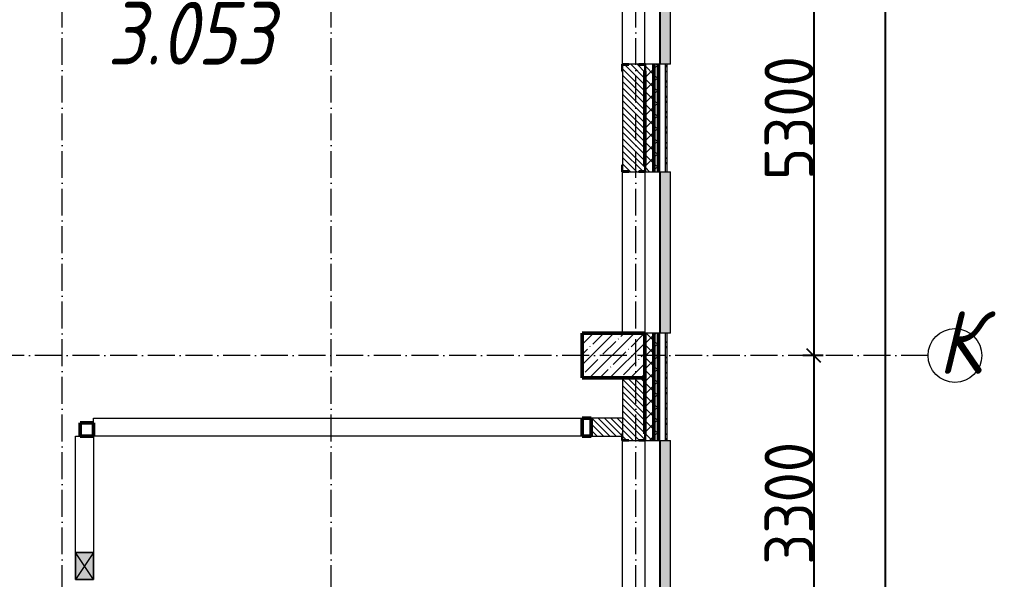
# Model space of a CAD drawing. Header units: millimetres. Extents: x -12989 to 629078, y -109036 to 555275.
# Drawn here: x 540085 to 550970, y -75535 to -69285 of the extents above; entities that cross this region are included whole.
import ezdxf

# ---------------------------------------------------------------- set-up
doc = ezdxf.new("R2010")
doc.units = ezdxf.units.MM
doc.linetypes.add('50_200_ШТРИХ_1Т_ш5_п1_п1_', pattern=[700, 500, -100, 0, -100])
for name, color, linetype, lineweight in [('A-____-____-DIMS', 7, 'Continuous', 9), ('A-DETL-GENF-OTLN', 7, 'Continuous', 9), ('A-GENM-____-MCUT', 7, 'Continuous', 25), ('A-GENM-____-OTLN-1', 7, 'Continuous', 25), ('A-GLAZ-____-OTLN', 7, 'Continuous', 9), ('A-WALL-____-MCUT-2', 7, 'Continuous', 50), ('A-WALL-____-MCUT-3', 7, 'Continuous', 9), ('A-WALL-____-OTLN', 7, 'Continuous', 9), ('A-WALL-____-PATT-1', 7, 'Continuous', 9), ('A-WALL-FNSH-MCUT-1', 7, 'Continuous', 9), ('I-WALL-____-OTLN', 7, 'Continuous', 9), ('S-COLS-____-MCUT', 7, 'Continuous', 50), ('S-COLS-____-OTLN', 7, 'Continuous', 9), ('S-GRID-____-IDEN', 7, 'Continuous', 9), ('S-GRID-____-OTLN-1', 7, '50_200_ШТРИХ_1Т_ш5_п1_п1_', 9), ('Марки помещений', 7, 'Continuous', 9)]:
    doc.layers.add(name, color=color, linetype=linetype, lineweight=lineweight)
doc.layers.add('A-GLAZ-____-OTLN-1', color=7, linetype='Continuous', lineweight=9, true_color=0xc0c0c0)
doc.styles.add('ISOCPEUR_I', font='isocpeui.ttf', dxfattribs={"width": 0.9, "height": 2.5})
doc.styles.add('ISOCPEUR_I_2', font='isocpeui.ttf', dxfattribs={"width": 0.85, "height": 2.3})
doc.styles.add('ISOCPEUR_I_9', font='isocpeui.ttf', dxfattribs={"width": 0.9, "height": 250})
doc.styles.add('СПДС', font='isocpeur.ttf', dxfattribs={"width": 0.9})
doc.dimstyles.new('ISO-2_5_0_9К_БОЛЬШОЙ_ОСИ', dxfattribs={"dimscale": 304.8, "dimtxt": 248.995294, "dimasz": 0.492126, "dimexe": 0.393701, "dimexo": 0, "dimgap": 0, "dimtad": 1, "dimdec": 0, "dimzin": 0, "dimdsep": 46, "dimtxsty": 'ISOCPEUR_I_9', "dimblk1": 'OBLIQUE', "dimblk2": 'OBLIQUE', "dimsah": 1, "dimcen": 0.09, "dimdle": 0.393701, "dimazin": 0, "dimtfac": 1, "dimtdec": 4, "dimtix": 1, "dimtmove": 0, "dimatfit": 3, "dimfxl": 1, "dimtvp": 1, "dimtolj": 1, "dimtzin": 0, "dimarcsym": 2})
pattern_1 = [(45, (523510.01, -90515.61), (-70.71068, 70.71068), []), (135, (523510.01, -90515.61), (-70.71068, -70.71068), [])]
pattern_2 = [(135, (523510.01, -90515.614), (-35.35534, -35.35534), [])]

# ---------------------------------------------------------------- blocks, each defined once
blk = doc.blocks.new('BSC_Колонна _Прямоугольная - 500х700-V125-АР1_План отверстий 3 этажа в осях 1-64_А-ГГ')
at = {"layer": 'S-COLS-____-OTLN'}
h = blk.add_hatch(dxfattribs=at)
h.set_pattern_fill('FP_148', color=256, style=0, pattern_type=2)
h.set_pattern_definition([(315, (-17481.04, 23200), (114.04925, 114.04925), []), (315, (-17481.04, 23085.95), (114.04925, 114.04925), [201.613, -40.323, 3.353, -36.97])])
h.paths.add_polyline_path([(-250, 350), (-250, -350), (250, -350), (250, 350)], flags=0)
at = {"layer": 'S-COLS-____-MCUT'}
for p, q in [((250, 350), (-250, 350)), ((-250, 350), (-250, -350)), ((250, -350), (250, 350)), ((-250, -350), (250, -350))]:
    blk.add_line(p, q, dxfattribs=at)
blk = doc.blocks.new('Фахверк_СКБ_Уголок - 250_2700-27497298-АР1_План отверстий 3 этажа в осях 1-64_А-ГГ')
at = {"layer": 'A-GENM-____-MCUT'}
for p, q in [((200, 181), (125, 181)), ((125, 181), (125, 106)), ((131, 106), (131, 175)), ((131, 175), (200, 175)), ((200, 175), (200, 181)), ((125, 106), (131, 106)), ((131, -6), (125, -6)), ((125, -6), (125, -81)), ((125, -81), (200, -81)), ((131, -75), (131, -6)), ((200, -75), (131, -75)), ((200, -81), (200, -75))]:
    blk.add_line(p, q, dxfattribs=at)
blk = doc.blocks.new('Отлив_СКБ - Отлив витража_120_НВФ-31885687-АР1_План отверстий 3 этажа в осях 1-64_А-ГГ')
at = {"layer": 'A-GLAZ-____-OTLN-1'}
for points in [[(0, 0), (0, -2), (1800, -2), (1800, 0), (534, 0)], [(0, -2), (0, -120), (1800, -120), (1800, -2), (534, -2)]]:
    blk.add_hatch(color=256, dxfattribs=at).paths.add_polyline_path(points, flags=0)
at = {"layer": 'A-GLAZ-____-OTLN'}
for p, q in [((0, 0), (1800, 0)), ((1800, -2), (0, -2)), ((0, -120), (0, -83)), ((1800, -83), (1800, -120)), ((0, -120), (1800, -120))]:
    blk.add_line(p, q, dxfattribs=at)
blk = doc.blocks.new('BSC_Колонна _Прямоугольная1 - 150х150 _металл_-35283274-АР1_План отверстий 3 этажа в осях 1-64_А-ГГ')
at = {"layer": 'S-COLS-____-MCUT'}
for p, q in [((75, 75), (-75, 75)), ((-75, 75), (-75, -75)), ((75, -75), (75, 75)), ((-75, -75), (75, -75))]:
    blk.add_line(p, q, dxfattribs=at)
blk = doc.blocks.new('BSC_Колонна _Прямоугольная1 - 200х100 _металл_-35191367-АР1_План отверстий 3 этажа в осях 1-64_А-ГГ')
at = {"layer": 'S-COLS-____-MCUT'}
for p, q in [((100, 50), (-100, 50)), ((-100, 50), (-100, -50)), ((100, -50), (100, 50)), ((-100, -50), (100, -50))]:
    blk.add_line(p, q, dxfattribs=at)
blk = doc.blocks.new('AR_Отверстие прямоугольное _в стене__БезПР - AR_Отверстие прямоугольное _в стене__БезПР-36899507-АР1_План отверстий 3 этажа в осях 1-64_А-ГГ')
at = {"layer": 'A-GLAZ-____-OTLN'}
blk.add_hatch(color=256, dxfattribs=at).paths.add_polyline_path([(150, -100), (150, 100), (-150, 100), (-150, -100)], flags=0)
at = {"layer": 'A-DETL-GENF-OTLN'}
for p, q in [((-150, -100), (-150, 100)), ((-150, 100), (150, 100)), ((150, 100), (-150, -100)), ((-150, 100), (150, -100)), ((150, 100), (-150, 100)), ((-150, 100), (-150, -100)), ((150, 100), (150, -100)), ((150, -100), (150, 100)), ((150, -100), (-150, -100)), ((-150, -100), (150, -100))]:
    blk.add_line(p, q, dxfattribs=at)
at = {"layer": 'A-GLAZ-____-OTLN'}
blk.add_line((150, 100), (-150, 100), dxfattribs=at)
blk = doc.blocks.new('Ось сетки - Круг_Ø6_00__ISO-2_5_0_9K_-25732049-АР1_План отверстий 3 этажа в осях 1-64_А-ГГ')
at = {"layer": 'S-GRID-____-IDEN'}
blk.add_circle((0, 0), 3, dxfattribs=at)
blk = doc.blocks.new('_Oblique')
at = {"color": 0, "linetype": 'ByBlock', "lineweight": -2}
blk.add_line((-0.5, -0.5), (0.5, 0.5), dxfattribs=at)
blk = doc.blocks.new('*D2991')
at = {"layer": 'A-____-____-DIMS', "color": 0, "lineweight": -2, "transparency": 16777216}
for p, q in [((309203, -63962), (309203, -69502)), ((309309, -64082), (309083, -64082)), ((309309, -69382), (309083, -69382))]:
    blk.add_line(p, q, dxfattribs=at)
at = {"layer": 'Defpoints', "color": 0, "transparency": 16777216}
for p in [(309309, -64082), (309203, -69382), (309309, -69382)]:
    blk.add_point(p, dxfattribs=at)
at = {"layer": 'A-____-____-DIMS', "color": 0, "lineweight": -2, "transparency": 16777216, "xscale": 150, "yscale": 150, "zscale": 150}
for p, rotation in [((309203, -64082), 90), ((309203, -69382), 270)]:
    blk.add_blockref('_Oblique', p, dxfattribs=dict(at, rotation=rotation))
at = {"layer": 'A-____-____-DIMS', "color": 0, "transparency": 16777216, "insert": (308929, -66732), "char_height": 548.6, "attachment_point": 5, "rotation": 90, "style": 'СПДС'}
blk.add_mtext('\\A1;5300', dxfattribs=at)
blk = doc.blocks.new('*D2992')
at = {"layer": 'A-____-____-DIMS', "color": 0, "lineweight": -2, "transparency": 16777216}
for p, q in [((309203, -69262), (309203, -72802)), ((309309, -69382), (309083, -69382)), ((309309, -72682), (309083, -72682))]:
    blk.add_line(p, q, dxfattribs=at)
at = {"layer": 'Defpoints', "color": 0, "transparency": 16777216}
for p in [(309309, -69382), (309203, -72682), (309309, -72682)]:
    blk.add_point(p, dxfattribs=at)
at = {"layer": 'A-____-____-DIMS', "color": 0, "lineweight": -2, "transparency": 16777216, "xscale": 150, "yscale": 150, "zscale": 150}
for p, rotation in [((309203, -69382), 90), ((309203, -72682), 270)]:
    blk.add_blockref('_Oblique', p, dxfattribs=dict(at, rotation=rotation))
at = {"layer": 'A-____-____-DIMS', "color": 0, "transparency": 16777216, "insert": (308929, -71032), "char_height": 548.6, "attachment_point": 5, "rotation": 90, "style": 'СПДС'}
blk.add_mtext('\\A1;3300', dxfattribs=at)
blk = doc.blocks.new('*D2993')
at = {"layer": 'A-____-____-DIMS', "color": 0, "lineweight": -2, "transparency": 16777216}
for p, q in [((310003, -72802), (310003, -39112)), ((309897, -39232), (310123, -39232)), ((309897, -72682), (310123, -72682))]:
    blk.add_line(p, q, dxfattribs=at)
at = {"layer": 'Defpoints', "color": 0, "transparency": 16777216}
for p in [(309897, -39232), (310003, -39232), (309897, -72682)]:
    blk.add_point(p, dxfattribs=at)
at = {"layer": 'A-____-____-DIMS', "color": 0, "lineweight": -2, "transparency": 16777216, "xscale": 150, "yscale": 150, "zscale": 150}
for p, rotation in [((310003, -39232), 90), ((310003, -72682), 270)]:
    blk.add_blockref('_Oblique', p, dxfattribs=dict(at, rotation=rotation))
at = {"layer": 'A-____-____-DIMS', "color": 0, "transparency": 16777216, "insert": (309729, -55957), "char_height": 548.6, "attachment_point": 5, "rotation": 90, "style": 'СПДС'}
blk.add_mtext('\\A1;33450', dxfattribs=at)
blk = doc.blocks.new('3эт')
at = {"layer": 'S-GRID-____-OTLN-1', "color": 251, "ltscale": 0.6, "true_color": 0x636466}
for p, q in [((300820.7, -91346.1), (300820.7, -36982.5)), ((303820.7, -91346.1), (303820.7, -36982.5)), ((307220.7, -91346.1), (307220.7, -36982.5)), ((310478.4, -69382.4), (279101.9, -69382.4))]:
    blk.add_line(p, q, dxfattribs=at)
at = {"layer": 'S-GRID-____-IDEN', "insert": (310588.4, -68885.4), "char_height": 700, "width": 223.671, "attachment_point": 1, "style": 'ISOCPEUR_I'}
blk.add_mtext('\\fISOCPEUR|b0|i1|c204|p34|;\\W.9;К', dxfattribs=at)
at = {"layer": 'A-____-____-DIMS'}
for base, p1, p2, override, picture, middle in [((310003.2, -39232.4), (309897.2, -72682.4), (309897.2, -39232.4), {"dimtxt": 1.8, "dimpost": '<>', "dimtxsty": 'СПДС', "dimfxl": 33450}, '*D2993', (309728.9, -55957.4)), ((309203.2, -69382.4), (309309.3, -64082.4), (309309.3, -69382.4), {"dimtxt": 1.8, "dimpost": '<>', "dimtxsty": 'СПДС', "dimfxl": 5300}, '*D2991', (308928.9, -66732.4)), ((309203.2, -72682.4), (309309.3, -69382.4), (309309.3, -72682.4), {"dimtxt": 1.8, "dimpost": '<>', "dimtxsty": 'СПДС', "dimfxl": 3300}, '*D2992', (308928.9, -71032.4))]:
    dim = blk.add_linear_dim(base=base, p1=p1, p2=p2, angle=90, dimstyle='ISO-2_5_0_9К_БОЛЬШОЙ_ОСИ', override=override, dxfattribs=at)
    dim.commit()
    dim.dimension.update_dxf_attribs({"geometry": picture, "text_midpoint": middle})

msp = doc.modelspace()

# ---------------------------------------------------------------- hatches: boundary and pattern name
at = {"layer": 'A-WALL-____-PATT-1'}
h = msp.add_hatch(dxfattribs=at)
h.set_pattern_fill('FP_1', color=256, style=0, pattern_type=2)
h.set_pattern_definition(pattern_1)
h.paths.add_polyline_path([(547160.0077, -80984.5723), (547160.0077, -78784.5723), (547066.0077, -78784.5723), (547066.0077, -78859.5723), (547060.0077, -78859.5723), (547060.0077, -80984.5723)], flags=0)
h.paths.add_polyline_path([(547160.0077, -76984.5723), (547160.0077, -75784.5723), (547066.0077, -75784.5723), (547066.0077, -75859.5723), (547060.0077, -75859.5723), (547060.0077, -76909.5723), (547066.0077, -76909.5723), (547066.0077, -76984.5723)], flags=0)
h.paths.add_polyline_path([(547160.0077, -73984.5723), (547160.0077, -72784.5723), (547060.0077, -72784.5723), (547060.0077, -73909.5723), (547066.0077, -73909.5723), (547066.0077, -73984.5723)], flags=0)
h.paths.add_polyline_path([(547160.0077, -70984.5723), (547160.0077, -69784.5723), (547066.0077, -69784.5723), (547066.0077, -69859.5723), (547060.0077, -69859.5723), (547060.0077, -70909.5723), (547066.0077, -70909.5723), (547066.0077, -70984.5723)], flags=0)
h.paths.add_polyline_path([(547060.0077, -67984.5723), (547160.0077, -67984.5723), (547160.0077, -66784.5723), (547066.0077, -66784.5723), (547066.0077, -66859.5723), (547060.0077, -66859.5723), (547060.0077, -67484.5723)], flags=0)
h.paths.add_polyline_path([(547066.0077, -64984.5723), (547160.0077, -64984.5723), (547160.0077, -63784.5723), (547060.0077, -63784.5723), (547060.0077, -64909.5723), (547066.0077, -64909.5723), (547066.0077, -64978.5723)], flags=0)
h.paths.add_polyline_path([(547066.0077, -61984.5723), (547160.0077, -61984.5723), (547160.0077, -60784.5723), (547066.0077, -60784.5723), (547066.0077, -60859.5723), (547060.0077, -60859.5723), (547060.0077, -61909.5723), (547066.0077, -61909.5723), (547066.0077, -61978.5723)], flags=0)
h.paths.add_polyline_path([(547066.0077, -58984.5723), (547160.0077, -58984.5723), (547160.0077, -57784.5723), (547060.0077, -57784.5723), (547060.0077, -58909.5723), (547066.0077, -58909.5723), (547066.0077, -58978.5723)], flags=0)
h.paths.add_polyline_path([(547160.0077, -55984.5723), (547160.0077, -54784.5723), (547066.0077, -54784.5723), (547066.0077, -54859.5723), (547060.0077, -54859.5723), (547060.0077, -55909.5723), (547066.0077, -55909.5723), (547066.0077, -55984.5723)], flags=0)
h.paths.add_polyline_path([(547066.0077, -52984.5723), (547160.0077, -52984.5723), (547160.0077, -51784.5723), (547060.0077, -51784.5723), (547060.0077, -52909.5723), (547066.0077, -52909.5723), (547066.0077, -52978.5723)], flags=0)
h.paths.add_polyline_path([(547160.0077, -49984.5723), (547160.0077, -48734.5723), (547066.0077, -48734.5723), (547066.0077, -48809.5723), (547060.0077, -48809.5723), (547060.0077, -49909.5723), (547066.0077, -49909.5723), (547066.0077, -49984.5723)], flags=0)
h.paths.add_polyline_path([(547160.0077, -46934.5723), (547160.0077, -42784.5723), (547060.0077, -42784.5723), (547060.0077, -46934.5723)], flags=0)
h = msp.add_hatch(dxfattribs=at)
h.set_pattern_fill('FP_1', color=256, style=0, pattern_type=2)
h.set_pattern_definition(pattern_1)
h.paths.add_polyline_path([(547210.0077, -80984.5723), (547210.0077, -78784.5723), (547160.0077, -78784.5723), (547160.0077, -80984.5723)], flags=0)
h.paths.add_polyline_path([(547210.0077, -76984.5723), (547210.0077, -75784.5723), (547160.0077, -75784.5723), (547160.0077, -76984.5723)], flags=0)
h.paths.add_polyline_path([(547210.0077, -73984.5723), (547210.0077, -72784.5723), (547160.0077, -72784.5723), (547160.0077, -73984.5723)], flags=0)
h.paths.add_polyline_path([(547210.0077, -70984.5723), (547210.0077, -69784.5723), (547160.0077, -69784.5723), (547160.0077, -70984.5723)], flags=0)
h.paths.add_polyline_path([(547210.0077, -67984.5723), (547210.0077, -66784.5723), (547160.0077, -66784.5723), (547160.0077, -67984.5723)], flags=0)
h.paths.add_polyline_path([(547160.0077, -64984.5723), (547210.0077, -64984.5723), (547210.0077, -63784.5723), (547160.0077, -63784.5723), (547160.0077, -63980.6497)], flags=0)
h.paths.add_polyline_path([(547160.0077, -61984.5723), (547210.0077, -61984.5723), (547210.0077, -60784.5723), (547160.0077, -60784.5723)], flags=0)
h.paths.add_polyline_path([(547210.0077, -58984.5723), (547210.0077, -57784.5723), (547160.0077, -57784.5723), (547160.0077, -58984.5723)], flags=0)
h.paths.add_polyline_path([(547160.0077, -55984.5723), (547210.0077, -55984.5723), (547210.0077, -54784.5723), (547160.0077, -54784.5723), (547160.0077, -55380.346)], flags=0)
h.paths.add_polyline_path([(547160.0077, -52984.5723), (547210.0077, -52984.5723), (547210.0077, -51784.5723), (547160.0077, -51784.5723), (547160.0077, -51940.2245)], flags=0)
h.paths.add_polyline_path([(547210.0077, -49984.5723), (547210.0077, -48734.5723), (547160.0077, -48734.5723), (547160.0077, -49984.5723)], flags=0)
h.paths.add_polyline_path([(547210.0077, -46934.5723), (547210.0077, -42784.5723), (547160.0077, -42784.5723), (547160.0077, -46934.5723)], flags=0)
h = msp.add_hatch(dxfattribs=at)
h.set_pattern_fill('FP_3', color=256, style=0, pattern_type=2)
h.set_pattern_definition([(45, (523510.01, -90515.61), (-85.5366, 85.5366), []), (45, (523567.03, -90515.61), (-85.5366, 85.5366), [])])
h.paths.add_polyline_path([(547290.0077, -80794.5723), (547310.0077, -80794.5723), (547310.0077, -78784.5723), (547290.0077, -78784.5723), (547290.0077, -80751.2421)], flags=0)
h.paths.add_polyline_path([(547310.0077, -76984.5723), (547310.0077, -75784.5723), (547290.0077, -75784.5723), (547290.0077, -76984.5723)], flags=0)
h.paths.add_polyline_path([(547310.0077, -73984.5723), (547310.0077, -72784.5723), (547290.0077, -72784.5723), (547290.0077, -73984.5723)], flags=0)
h.paths.add_polyline_path([(547310.0077, -70984.5723), (547310.0077, -69784.5723), (547290.0077, -69784.5723), (547290.0077, -70984.5723)], flags=0)
h.paths.add_polyline_path([(547290.0077, -67984.5723), (547310.0077, -67984.5723), (547310.0077, -66784.5723), (547290.0077, -66784.5723)], flags=0)
h.paths.add_polyline_path([(547310.0077, -64984.5723), (547310.0077, -63784.5723), (547290.0077, -63784.5723), (547290.0077, -64984.5723)], flags=0)
h.paths.add_polyline_path([(547310.0077, -61984.5723), (547310.0077, -60784.5723), (547290.0077, -60784.5723), (547290.0077, -61984.5723)], flags=0)
h.paths.add_polyline_path([(547290.0077, -58984.5723), (547310.0077, -58984.5723), (547310.0077, -57784.5723), (547290.0077, -57784.5723), (547290.0077, -58820.4675)], flags=0)
h.paths.add_polyline_path([(547310.0077, -55984.5723), (547310.0077, -54784.5723), (547290.0077, -54784.5723), (547290.0077, -55984.5723)], flags=0)
h.paths.add_polyline_path([(547310.0077, -52984.5723), (547310.0077, -51784.5723), (547290.0077, -51784.5723), (547290.0077, -52984.5723)], flags=0)
h.paths.add_polyline_path([(547290.0077, -49984.5723), (547310.0077, -49984.5723), (547310.0077, -48964.5723), (547290.0077, -48964.5723), (547290.0077, -49360.1333)], flags=0)
h = msp.add_hatch(dxfattribs=at)
h.set_pattern_fill('FP_6', color=256, style=0, pattern_type=2)
h.set_pattern_definition(pattern_2)
h.paths.add_polyline_path([(546991.0077, -70984.5723), (546991.0077, -70978.5723), (547060.0077, -70978.5723), (547060.0077, -69790.5723), (546991.0077, -69790.5723), (546991.0077, -69784.5723), (546879.0077, -69784.5723), (546879.0077, -69790.5723), (546810.0077, -69790.5723), (546810.0077, -70978.5723), (546879.0077, -70978.5723), (546879.0077, -70984.5723)], flags=0)
h = msp.add_hatch(dxfattribs=at)
h.set_pattern_fill('FP_6', color=256, style=0, pattern_type=2)
h.set_pattern_definition(pattern_2)
h.paths.add_polyline_path([(546810.0077, -76084.5723), (547060.0077, -76084.5723), (547060.0077, -75790.5723), (546991.0077, -75790.5723), (546991.0077, -75784.5723), (546879.0077, -75784.5723), (546879.0077, -75790.5723), (546810.0077, -75790.5723), (546810.0077, -76021.075)], flags=0)
h.paths.add_polyline_path([(546991.0077, -73984.5723), (546991.0077, -73978.5723), (547060.0077, -73978.5723), (547060.0077, -73284.5723), (546810.0077, -73284.5723), (546810.0077, -73978.5723), (546879.0077, -73978.5723), (546879.0077, -73984.5723)], flags=0)
h = msp.add_hatch(dxfattribs=at)
h.set_pattern_fill('FP_6', color=256, style=0, pattern_type=2)
h.set_pattern_definition(pattern_2)
h.paths.add_polyline_path([(546460.0077, -73934.5723), (546804.0077, -73934.5723), (546804.0077, -73909.5723), (546810.0077, -73909.5723), (546810.0077, -73734.5723), (546460.0077, -73734.5723)], flags=0)

# ---------------------------------------------------------------- linework, layer by layer
at = {"layer": 'A-WALL-____-MCUT-2'}
for p, q in [((547060.0077, -69859.5723), (547060.0077, -70909.5723)), ((547160.0077, -70984.5723), (547160.0077, -69784.5723)), ((547210.0077, -70984.5723), (547210.0077, -69784.5723)), ((547160.0077, -73984.5723), (547160.0077, -72784.5723)), ((547210.0077, -73984.5723), (547210.0077, -72784.5723)), ((547060.0077, -73284.5723), (547060.0077, -73909.5723))]:
    msp.add_line(p, q, dxfattribs=at)
at = {"layer": 'A-WALL-____-MCUT-3'}
for p, q in [((546810.0077, -69859.5723), (546810.0077, -70909.5723)), ((546991.0077, -69784.5723), (546879.0077, -69784.5723)), ((547290.0077, -69784.5723), (547066.0077, -69784.5723)), ((547290.0077, -70984.5723), (547290.0077, -69784.5723)), ((546879.0077, -70984.5723), (546991.0077, -70984.5723)), ((547066.0077, -70984.5723), (547290.0077, -70984.5723)), ((547290.0077, -72784.5723), (547060.0077, -72784.5723)), ((547290.0077, -73984.5723), (547290.0077, -72784.5723)), ((546810.0077, -73284.5723), (546810.0077, -73909.5723)), ((546810.0077, -73734.5723), (546460.0077, -73734.5723)), ((546460.0077, -73934.5723), (546804.0077, -73934.5723)), ((546879.0077, -73984.5723), (546991.0077, -73984.5723)), ((547066.0077, -73984.5723), (547290.0077, -73984.5723))]:
    msp.add_line(p, q, dxfattribs=at)
at = {"layer": 'A-WALL-____-OTLN'}
for p, q in [((546810.0077, -69784.5723), (546810.0077, -67984.5723)), ((547060.0077, -69784.5723), (547060.0077, -67984.5723)), ((546810.0077, -72784.5723), (546810.0077, -70984.5723)), ((547060.0077, -70984.5723), (547060.0077, -72784.5723)), ((546810.0077, -75784.5723), (546810.0077, -73984.5723)), ((547060.0077, -73984.5723), (547060.0077, -75784.5723))]:
    msp.add_line(p, q, dxfattribs=at)
at = {"layer": 'A-WALL-FNSH-MCUT-1'}
for p, q in [((547310.0077, -69784.5723), (547290.0077, -69784.5723)), ((547310.0077, -70984.5723), (547310.0077, -69784.5723)), ((547290.0077, -70984.5723), (547310.0077, -70984.5723)), ((547310.0077, -72784.5723), (547290.0077, -72784.5723)), ((547310.0077, -73984.5723), (547310.0077, -72784.5723)), ((547290.0077, -73984.5723), (547310.0077, -73984.5723))]:
    msp.add_line(p, q, dxfattribs=at)
at = {"layer": 'I-WALL-____-OTLN'}
for p, q in [((540910.0077, -73784.5723), (540910.0077, -73734.5723)), ((540910.0077, -73734.5723), (546360.0077, -73734.5723)), ((540710.0077, -75234.5723), (540710.0077, -73934.5723)), ((540710.0077, -73934.5723), (540760.0077, -73934.5723)), ((546360.0077, -73934.5723), (540910.0077, -73934.5723)), ((540910.0077, -73934.5723), (540910.0077, -75234.5723))]:
    msp.add_line(p, q, dxfattribs=at)

# ---------------------------------------------------------------- block references
msp.add_blockref('3эт', (239739.3002, -3652.1582))
at = {"layer": 'A-GENM-____-OTLN-1'}
for p, rotation in [((546885.0077, -69659.5723), 269.9999999999999), ((546985.0077, -71109.5723), 89.99999999999991), ((546985.0077, -74109.5723), 89.99999999999991)]:
    msp.add_blockref('Фахверк_СКБ_Уголок - 250_2700-27497298-АР1_План отверстий 3 этажа в осях 1-64_А-ГГ', p, dxfattribs=dict(at, rotation=rotation))
at = {"layer": 'A-GLAZ-____-OTLN'}
for name, p, rotation in [('Отлив_СКБ - Отлив витража_120_НВФ-31885687-АР1_План отверстий 3 этажа в осях 1-64_А-ГГ', (547227.0077, -69784.5723), 89.99999999999932), ('Отлив_СКБ - Отлив витража_120_НВФ-31885687-АР1_План отверстий 3 этажа в осях 1-64_А-ГГ', (547227.0077, -72784.5723), 89.99999999999932), ('Отлив_СКБ - Отлив витража_120_НВФ-31885687-АР1_План отверстий 3 этажа в осях 1-64_А-ГГ', (547227.0077, -75784.5723), 89.99999999999932), ('AR_Отверстие прямоугольное _в стене__БезПР - AR_Отверстие прямоугольное _в стене__БезПР-36899507-АР1_План отверстий 3 этажа в осях 1-64_А-ГГ', (540810.0077, -75384.5723), 269.9999999999999)]:
    msp.add_blockref(name, p, dxfattribs=dict(at, rotation=rotation))
at = {"layer": 'S-COLS-____-OTLN'}
for name, p, rotation in [('BSC_Колонна _Прямоугольная - 500х700-V125-АР1_План отверстий 3 этажа в осях 1-64_А-ГГ', (546710.0077, -73034.5723), 89.9999999999999), ('BSC_Колонна _Прямоугольная1 - 150х150 _металл_-35283274-АР1_План отверстий 3 этажа в осях 1-64_А-ГГ', (540835.0077, -73859.5723), 270.0000000000001), ('BSC_Колонна _Прямоугольная1 - 200х100 _металл_-35191367-АР1_План отверстий 3 этажа в осях 1-64_А-ГГ', (546410.0077, -73834.5723), 270.0000000000001)]:
    msp.add_blockref(name, p, dxfattribs=dict(at, rotation=rotation))
at = {"layer": 'S-GRID-____-IDEN', "xscale": 99.99999999999993, "yscale": 99.99999999999993, "zscale": 99.99999999999993, "rotation": 89.9999999999998}
msp.add_blockref('Ось сетки - Круг_Ø6_00__ISO-2_5_0_9K_-25732049-АР1_План отверстий 3 этажа в осях 1-64_А-ГГ', (550517.7468, -73034.5723), dxfattribs=at)

# ---------------------------------------------------------------- texts
at = {"layer": 'Марки помещений', "insert": (541065.3206, -69087.5289), "char_height": 700, "width": 785.65375, "attachment_point": 1, "style": 'ISOCPEUR_I_2'}
msp.add_mtext('3.053', dxfattribs=at)

doc.saveas('drawing.dxf')
